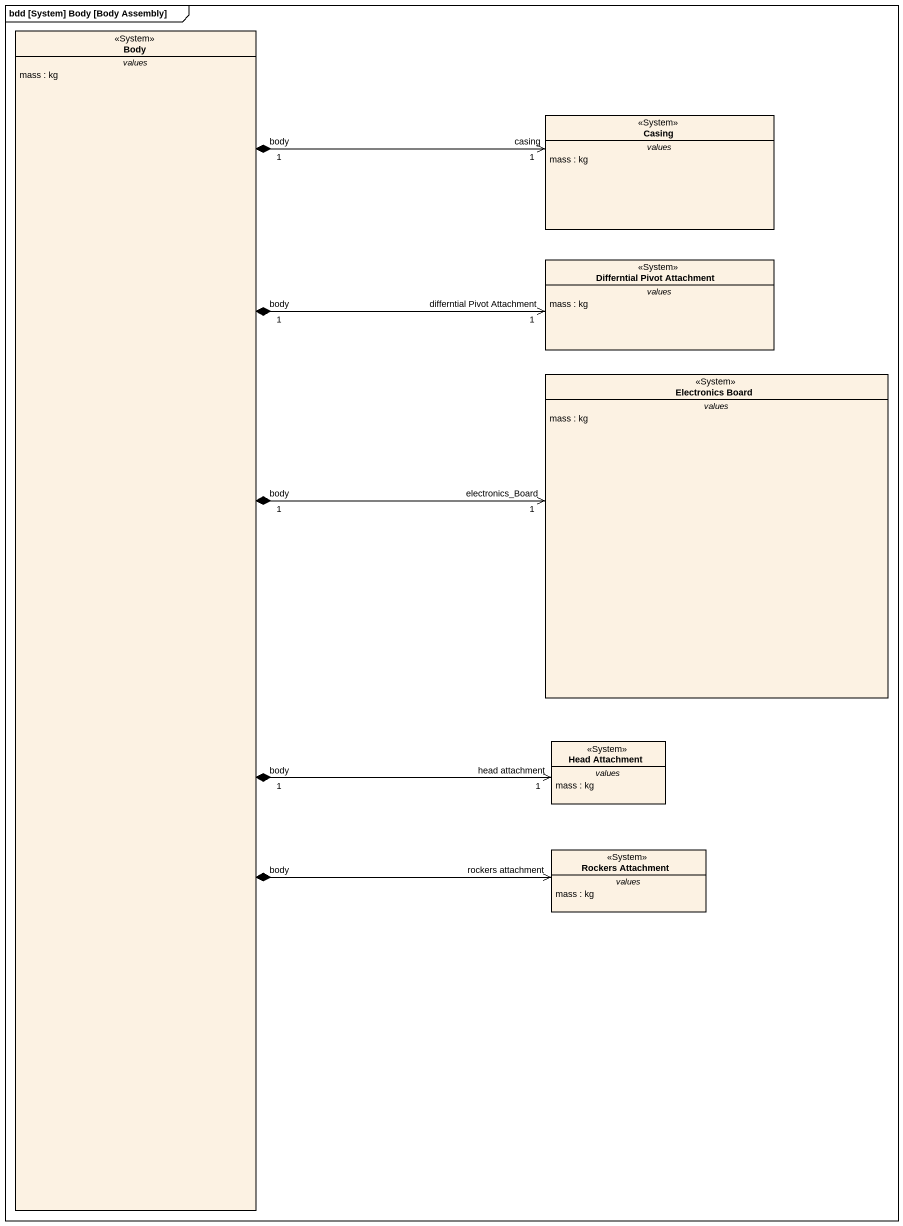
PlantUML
@startuml
mainframe bdd [System] Body [Body Assembly]
hide circle
hide empty members
class Body <<System>> {
  -- values --
  mass : kg
}
class Casing <<System>> {
  -- values --
  mass : kg
}
class "Differntial Pivot Attachment" as Differntial_Pivot_Attachment <<System>> {
  -- values --
  mass : kg
}
class "Electronics Board" as Electronics_Board <<System>> {
  -- values --
  mass : kg
}
class "Head Attachment" as Head_Attachment <<System>> {
  -- values --
  mass : kg
}
class "Rockers Attachment" as Rockers_Attachment <<System>> {
  -- values --
  mass : kg
}
Body "body\n1" *-up-> "casing\n1" Casing
Body "body\n1" *-up-> "differntial Pivot Attachment\n1" Differntial_Pivot_Attachment
Body "body\n1" *-right-> "electronics_Board\n1" Electronics_Board
Body "body\n1" *-right-> "head attachment\n1" Head_Attachment
Body "body" *-right-> "rockers attachment" Rockers_Attachment
@enduml
